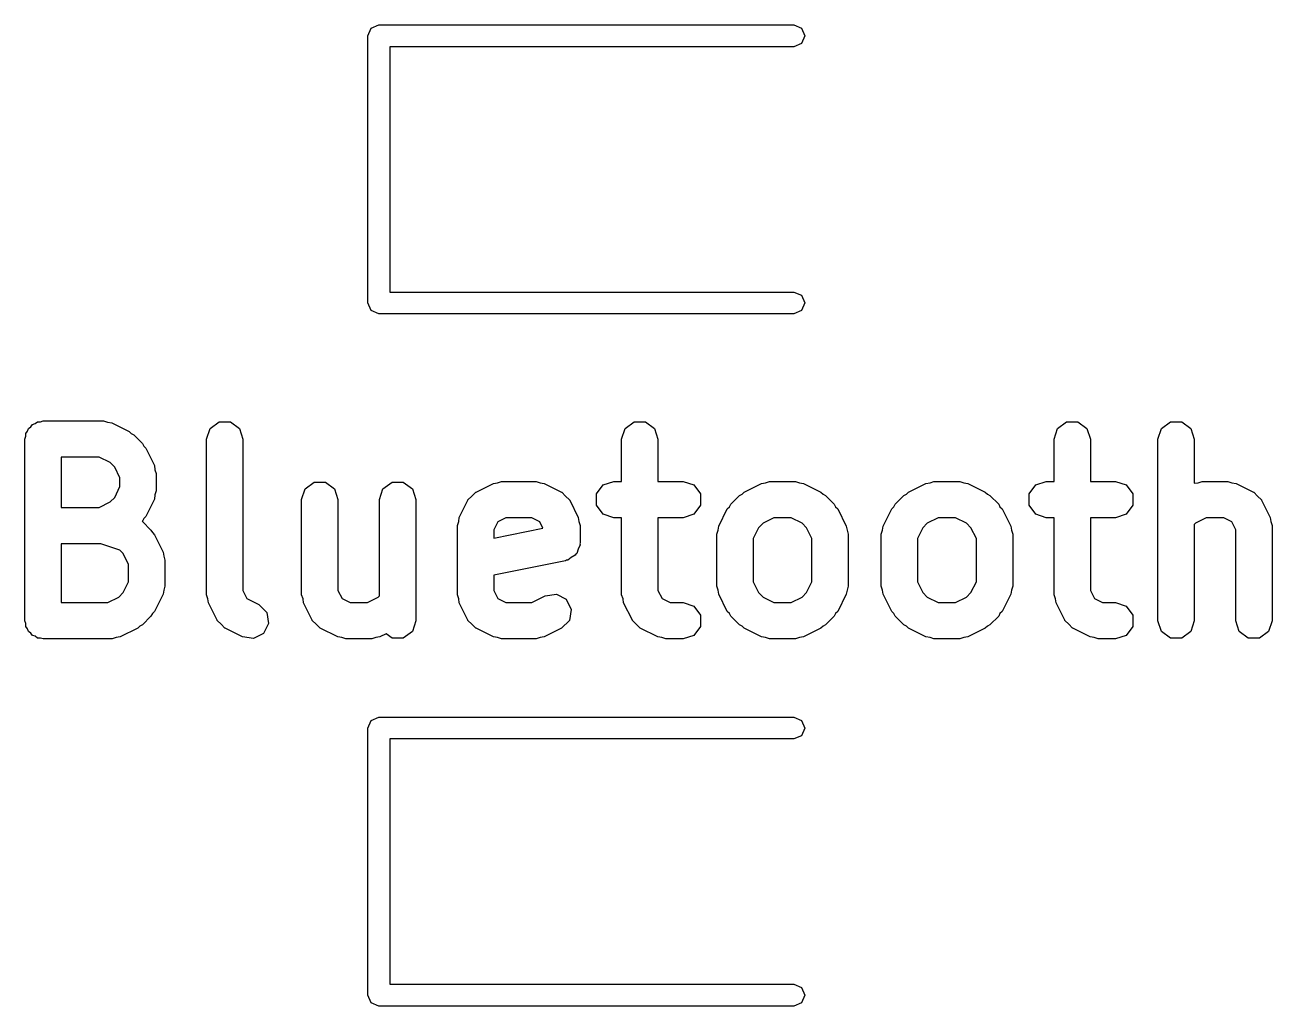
# Model space of a CAD drawing. Extents: x 33 to 173, y -118 to -38.
# Drawn here: x 144.14 to 151.01, y -65.56 to -60.16 of the extents above; entities that cross this region are included whole.
import ezdxf

# ---------------------------------------------------------------- set-up
doc = ezdxf.new("R2010")
doc.units = 0
doc.layers.add('BLACK', color=7, linetype='CONTINUOUS')

msp = doc.modelspace()

# ---------------------------------------------------------------- linework, layer by layer
at = {"layer": 'BLACK', "linetype": 'CONTINUOUS'}
for p, q in [((146.029, -60.225), (146.047, -60.1826)), ((146.047, -60.1826), (146.089, -60.165)), ((146.089, -60.165), (148.374, -60.165)), ((148.374, -60.165), (148.416, -60.1826)), ((148.416, -60.1826), (148.434, -60.225)), ((146.029, -61.695), (146.029, -60.225)), ((148.416, -60.2674), (148.374, -60.285)), ((148.434, -60.225), (148.416, -60.2674)), ((148.374, -60.285), (146.149, -60.285)), ((146.149, -60.285), (146.149, -61.635)), ((146.149, -61.635), (148.374, -61.635)), ((148.374, -61.635), (148.416, -61.6526)), ((148.416, -61.6526), (148.434, -61.695)), ((146.047, -61.7374), (146.029, -61.695)), ((146.029, -61.695), (146.029, -61.695)), ((148.434, -61.695), (148.416, -61.7374)), ((146.089, -61.755), (146.047, -61.7374)), ((148.374, -61.755), (146.089, -61.755)), ((148.416, -61.7374), (148.374, -61.755)), ((144.146, -62.4133), (144.155, -62.4005)), ((144.155, -62.4005), (144.16, -62.3854)), ((144.16, -62.3854), (144.173, -62.3761)), ((144.173, -62.3761), (144.182, -62.3633)), ((144.182, -62.3633), (144.197, -62.3584)), ((144.197, -62.3584), (144.21, -62.3491)), ((144.21, -62.3491), (144.226, -62.3491)), ((144.226, -62.3491), (144.241, -62.3442)), ((144.241, -62.3442), (144.574, -62.3442)), ((144.574, -62.3442), (144.596, -62.3513)), ((144.596, -62.3513), (144.619, -62.3548)), ((144.619, -62.3548), (144.714, -62.4024)), ((144.714, -62.4024), (144.726, -62.4138)), ((145.141, -62.4442), (145.16, -62.3854)), ((145.16, -62.3854), (145.21, -62.3491)), ((145.21, -62.3491), (145.272, -62.3491)), ((145.272, -62.3491), (145.322, -62.3854)), ((145.322, -62.3854), (145.341, -62.4442)), ((147.426, -62.4442), (147.445, -62.3854)), ((147.445, -62.3854), (147.495, -62.3491)), ((147.495, -62.3491), (147.557, -62.3491)), ((147.557, -62.3491), (147.607, -62.3854)), ((147.607, -62.3854), (147.626, -62.4442)), ((149.807, -62.4442), (149.826, -62.3854)), ((149.826, -62.3854), (149.876, -62.3491)), ((149.876, -62.3491), (149.938, -62.3491)), ((149.938, -62.3491), (149.988, -62.3854)), ((149.988, -62.3854), (150.007, -62.4442)), ((150.379, -62.4442), (150.398, -62.3854)), ((150.398, -62.3854), (150.448, -62.3491)), ((150.448, -62.3491), (150.51, -62.3491)), ((150.51, -62.3491), (150.56, -62.3854)), ((150.56, -62.3854), (150.579, -62.4442)), ((144.141, -62.4442), (144.146, -62.4292)), ((144.141, -63.4442), (144.141, -62.4442)), ((144.146, -62.4292), (144.146, -62.4133)), ((144.726, -62.4138), (144.74, -62.4211)), ((144.74, -62.4211), (144.788, -62.4687)), ((144.788, -62.4687), (144.795, -62.4832)), ((145.141, -63.3014), (145.141, -62.4442)), ((145.341, -62.4442), (145.341, -63.2778)), ((147.426, -62.6776), (147.426, -62.4442)), ((147.626, -62.4442), (147.626, -62.6776)), ((149.807, -62.6776), (149.807, -62.4442)), ((150.007, -62.4442), (150.007, -62.6776)), ((150.379, -63.4442), (150.379, -62.4442)), ((150.579, -62.4442), (150.579, -62.6878)), ((144.55, -62.5442), (144.341, -62.5442)), ((144.341, -62.5442), (144.341, -62.8204)), ((144.61, -62.574), (144.55, -62.5442)), ((144.795, -62.4832), (144.806, -62.4947)), ((144.806, -62.4947), (144.854, -62.59)), ((144.635, -62.5987), (144.61, -62.574)), ((144.664, -62.6583), (144.635, -62.5987)), ((144.854, -62.59), (144.857, -62.6128)), ((144.857, -62.6128), (144.864, -62.6347)), ((144.664, -62.7063), (144.664, -62.6583)), ((144.864, -62.6347), (144.864, -62.7299)), ((145.684, -62.7188), (145.734, -62.6824)), ((145.734, -62.6824), (145.795, -62.6824)), ((145.795, -62.6824), (145.845, -62.7188)), ((146.112, -62.7188), (146.162, -62.6824)), ((146.162, -62.6824), (146.224, -62.6824)), ((146.224, -62.6824), (146.274, -62.7188)), ((146.72, -62.6881), (146.743, -62.6847)), ((146.743, -62.6847), (146.764, -62.6776)), ((146.764, -62.6776), (146.955, -62.6776)), ((146.955, -62.6776), (146.977, -62.6847)), ((146.977, -62.6847), (147, -62.6881)), ((147.325, -62.6966), (147.384, -62.6776)), ((147.384, -62.6776), (147.426, -62.6776)), ((147.626, -62.6776), (147.764, -62.6776)), ((147.764, -62.6776), (147.823, -62.6966)), ((148.196, -62.6881), (148.219, -62.6847)), ((148.219, -62.6847), (148.241, -62.6776)), ((148.241, -62.6776), (148.384, -62.6776)), ((148.384, -62.6776), (148.405, -62.6847)), ((148.405, -62.6847), (148.428, -62.6881)), ((149.101, -62.6881), (149.124, -62.6847)), ((149.124, -62.6847), (149.145, -62.6776)), ((149.145, -62.6776), (149.288, -62.6776)), ((149.288, -62.6776), (149.31, -62.6847)), ((149.31, -62.6847), (149.333, -62.6881)), ((149.706, -62.6966), (149.764, -62.6776)), ((149.764, -62.6776), (149.807, -62.6776)), ((150.007, -62.6776), (150.145, -62.6776)), ((150.145, -62.6776), (150.204, -62.6966)), ((150.579, -62.6878), (150.6, -62.6847)), ((150.6, -62.6847), (150.622, -62.6776)), ((150.622, -62.6776), (150.764, -62.6776)), ((150.764, -62.6776), (150.786, -62.6847)), ((150.786, -62.6847), (150.809, -62.6881)), ((144.635, -62.7659), (144.664, -62.7063)), ((144.857, -62.7519), (144.854, -62.7747)), ((144.864, -62.7299), (144.857, -62.7519)), ((145.664, -62.7776), (145.684, -62.7188)), ((145.845, -62.7188), (145.864, -62.7776)), ((146.093, -62.7776), (146.112, -62.7188)), ((146.274, -62.7188), (146.293, -62.7776)), ((146.602, -62.7579), (146.623, -62.7364)), ((146.623, -62.7364), (146.624, -62.7363)), ((146.624, -62.7363), (146.625, -62.7357)), ((146.625, -62.7357), (146.72, -62.6881)), ((147, -62.6881), (147.095, -62.7357)), ((147.095, -62.7357), (147.095, -62.7363)), ((147.095, -62.7363), (147.096, -62.7364)), ((147.096, -62.7364), (147.117, -62.7579)), ((147.288, -62.7466), (147.325, -62.6966)), ((147.288, -62.8085), (147.288, -62.7466)), ((147.823, -62.6966), (147.86, -62.7466)), ((147.86, -62.7466), (147.86, -62.8085)), ((148.027, -62.8021), (148.075, -62.7545)), ((148.075, -62.7545), (148.089, -62.7471)), ((148.089, -62.7471), (148.101, -62.7357)), ((148.101, -62.7357), (148.196, -62.6881)), ((148.428, -62.6881), (148.523, -62.7357)), ((148.523, -62.7357), (148.535, -62.7471)), ((148.535, -62.7471), (148.549, -62.7545)), ((148.549, -62.7545), (148.597, -62.8021)), ((148.932, -62.8021), (148.979, -62.7545)), ((148.979, -62.7545), (148.994, -62.7471)), ((148.994, -62.7471), (149.005, -62.7357)), ((149.005, -62.7357), (149.101, -62.6881)), ((149.333, -62.6881), (149.428, -62.7357)), ((149.428, -62.7357), (149.44, -62.7471)), ((149.44, -62.7471), (149.454, -62.7545)), ((149.454, -62.7545), (149.502, -62.8021)), ((149.669, -62.7466), (149.706, -62.6966)), ((149.669, -62.8085), (149.669, -62.7466)), ((150.204, -62.6966), (150.241, -62.7466)), ((150.241, -62.7466), (150.241, -62.8085)), ((150.809, -62.6881), (150.904, -62.7357)), ((150.904, -62.7357), (150.905, -62.7363)), ((150.905, -62.7363), (150.906, -62.7364)), ((150.906, -62.7364), (150.927, -62.7579)), ((144.341, -62.8204), (144.55, -62.8204)), ((144.55, -62.8204), (144.61, -62.7906)), ((144.61, -62.7906), (144.635, -62.7659)), ((144.854, -62.7747), (144.806, -62.8699)), ((145.664, -63.3014), (145.664, -62.7776)), ((145.864, -62.7776), (145.864, -63.2778)), ((146.093, -63.3076), (146.093, -62.7776)), ((146.293, -62.7776), (146.293, -63.4442)), ((146.532, -62.8757), (146.58, -62.7804)), ((146.58, -62.7791), (146.602, -62.7579)), ((146.58, -62.7799), (146.58, -62.7791)), ((146.58, -62.7804), (146.58, -62.7799)), ((147.117, -62.7579), (147.139, -62.7791)), ((147.139, -62.7791), (147.139, -62.7799)), ((147.139, -62.7799), (147.14, -62.7804)), ((147.14, -62.7804), (147.187, -62.8757)), ((147.325, -62.8585), (147.288, -62.8085)), ((147.86, -62.8085), (147.823, -62.8585)), ((148.008, -62.8281), (148.02, -62.8165)), ((148.02, -62.8165), (148.027, -62.8021)), ((148.597, -62.8021), (148.604, -62.8165)), ((148.604, -62.8165), (148.616, -62.8281)), ((148.913, -62.8281), (148.925, -62.8165)), ((148.925, -62.8165), (148.932, -62.8021)), ((149.502, -62.8021), (149.509, -62.8165)), ((149.509, -62.8165), (149.521, -62.8281)), ((149.706, -62.8585), (149.669, -62.8085)), ((150.241, -62.8085), (150.204, -62.8585)), ((150.927, -62.7579), (150.948, -62.7791)), ((150.948, -62.7791), (150.949, -62.7799)), ((150.949, -62.7799), (150.949, -62.7804)), ((150.949, -62.7804), (150.997, -62.8757)), ((144.795, -62.8814), (144.788, -62.8959)), ((144.806, -62.8699), (144.795, -62.8814)), ((146.529, -62.8985), (146.532, -62.8757)), ((146.788, -62.8776), (146.744, -62.8997)), ((146.931, -62.8776), (146.788, -62.8776)), ((146.976, -62.8997), (146.931, -62.8776)), ((147.187, -62.8757), (147.191, -62.8985)), ((147.384, -62.8776), (147.325, -62.8585)), ((147.426, -62.8776), (147.384, -62.8776)), ((147.426, -63.3014), (147.426, -62.8776)), ((147.764, -62.8776), (147.626, -62.8776)), ((147.626, -62.8776), (147.626, -63.2778)), ((147.823, -62.8585), (147.764, -62.8776)), ((147.961, -62.9233), (148.008, -62.8281)), ((148.264, -62.8776), (148.205, -62.9074)), ((148.36, -62.8776), (148.264, -62.8776)), ((148.42, -62.9074), (148.36, -62.8776)), ((148.616, -62.8281), (148.663, -62.9233)), ((148.866, -62.9233), (148.913, -62.8281)), ((149.169, -62.8776), (149.109, -62.9074)), ((149.265, -62.8776), (149.169, -62.8776)), ((149.324, -62.9074), (149.265, -62.8776)), ((149.521, -62.8281), (149.568, -62.9233)), ((149.764, -62.8776), (149.706, -62.8585)), ((149.807, -62.8776), (149.764, -62.8776)), ((149.807, -63.3014), (149.807, -62.8776)), ((150.145, -62.8776), (150.007, -62.8776)), ((150.007, -62.8776), (150.007, -63.2778)), ((150.204, -62.8585), (150.145, -62.8776)), ((150.645, -62.8776), (150.586, -62.9074)), ((150.741, -62.8776), (150.645, -62.8776)), ((150.785, -62.8997), (150.741, -62.8776)), ((150.997, -62.8757), (151, -62.8985)), ((144.788, -62.8959), (144.787, -62.8968)), ((144.787, -62.8968), (144.788, -62.8973)), ((144.788, -62.8973), (144.835, -62.9449)), ((144.835, -62.9449), (144.843, -62.9594)), ((144.843, -62.9594), (144.854, -62.9709)), ((146.522, -62.9204), (146.529, -62.8985)), ((146.522, -63.3014), (146.522, -62.9204)), ((146.744, -62.8997), (146.722, -62.944)), ((146.722, -62.9889), (146.993, -62.9346)), ((146.722, -62.944), (146.722, -62.9889)), ((146.993, -62.9346), (146.976, -62.8997)), ((147.191, -62.8985), (147.198, -62.9204)), ((147.198, -62.9204), (147.198, -63.0156)), ((147.95, -62.968), (147.957, -62.9461)), ((147.957, -62.9461), (147.961, -62.9233)), ((148.18, -62.932), (148.15, -62.9916)), ((148.205, -62.9074), (148.18, -62.932)), ((148.444, -62.932), (148.42, -62.9074)), ((148.474, -62.9916), (148.444, -62.932)), ((148.663, -62.9233), (148.667, -62.9461)), ((148.667, -62.9461), (148.674, -62.968)), ((148.855, -62.968), (148.862, -62.9461)), ((148.862, -62.9461), (148.866, -62.9233)), ((149.085, -62.932), (149.055, -62.9916)), ((149.109, -62.9074), (149.085, -62.932)), ((149.349, -62.932), (149.324, -62.9074)), ((149.379, -62.9916), (149.349, -62.932)), ((149.568, -62.9233), (149.572, -62.9461)), ((149.572, -62.9461), (149.579, -62.968)), ((150.586, -62.9074), (150.579, -62.9142)), ((150.579, -62.9142), (150.579, -63.4442)), ((150.807, -62.944), (150.785, -62.8997)), ((150.807, -63.4442), (150.807, -62.944)), ((151, -62.8985), (151.007, -62.9204)), ((151.007, -62.9204), (151.007, -63.4442)), ((144.558, -63.0204), (144.341, -63.0204)), ((144.341, -63.0204), (144.341, -63.3442)), ((144.663, -63.0554), (144.558, -63.0204)), ((144.854, -62.9709), (144.902, -63.0662)), ((147.197, -63.0273), (147.187, -63.0503)), ((147.198, -63.0156), (147.196, -63.0214)), ((147.196, -63.0214), (147.197, -63.0273)), ((147.95, -63.2537), (147.95, -62.968)), ((148.15, -62.9916), (148.15, -63.2301)), ((148.474, -63.2301), (148.474, -62.9916)), ((148.674, -62.968), (148.674, -63.2537)), ((148.855, -63.2537), (148.855, -62.968)), ((149.055, -62.9916), (149.055, -63.2301)), ((149.379, -63.2301), (149.379, -62.9916)), ((149.579, -62.968), (149.579, -63.2537)), ((144.682, -63.0749), (144.663, -63.0554)), ((144.712, -63.1345), (144.682, -63.0749)), ((144.902, -63.0662), (144.905, -63.089)), ((144.905, -63.089), (144.912, -63.1109)), ((147.149, -63.0959), (147.129, -63.1108)), ((147.171, -63.0835), (147.149, -63.0959)), ((147.174, -63.078), (147.171, -63.0835)), ((147.179, -63.0744), (147.174, -63.078)), ((147.187, -63.0503), (147.179, -63.0744)), ((144.712, -63.2301), (144.712, -63.1345)), ((144.912, -63.1109), (144.912, -63.2537)), ((147.117, -63.1137), (146.722, -63.1929)), ((147.123, -63.1108), (147.117, -63.1137)), ((147.129, -63.1108), (147.123, -63.1108)), ((144.682, -63.2897), (144.712, -63.2301)), ((146.722, -63.1929), (146.722, -63.2778)), ((148.15, -63.2301), (148.18, -63.2897)), ((148.444, -63.2897), (148.474, -63.2301)), ((149.055, -63.2301), (149.085, -63.2897)), ((149.349, -63.2897), (149.379, -63.2301)), ((144.658, -63.3144), (144.682, -63.2897)), ((144.902, -63.2985), (144.854, -63.3937)), ((144.905, -63.2757), (144.902, -63.2985)), ((144.912, -63.2537), (144.905, -63.2757)), ((145.148, -63.3233), (145.141, -63.3014)), ((145.341, -63.2778), (145.363, -63.3221)), ((145.672, -63.3233), (145.664, -63.3014)), ((145.864, -63.2778), (145.887, -63.3221)), ((146.529, -63.3233), (146.522, -63.3014)), ((146.722, -63.2778), (146.744, -63.3221)), ((147.005, -63.3072), (147.067, -63.298)), ((147.067, -63.298), (147.121, -63.3264)), ((147.434, -63.3233), (147.426, -63.3014)), ((147.626, -63.2778), (147.649, -63.3221)), ((147.957, -63.2757), (147.95, -63.2537)), ((147.961, -63.2985), (147.957, -63.2757)), ((148.008, -63.3937), (147.961, -63.2985)), ((148.18, -63.2897), (148.205, -63.3144)), ((148.42, -63.3144), (148.444, -63.2897)), ((148.663, -63.2985), (148.616, -63.3937)), ((148.667, -63.2757), (148.663, -63.2985)), ((148.674, -63.2537), (148.667, -63.2757)), ((148.862, -63.2757), (148.855, -63.2537)), ((148.866, -63.2985), (148.862, -63.2757)), ((148.913, -63.3937), (148.866, -63.2985)), ((149.085, -63.2897), (149.109, -63.3144)), ((149.324, -63.3144), (149.349, -63.2897)), ((149.568, -63.2985), (149.521, -63.3937)), ((149.572, -63.2757), (149.568, -63.2985)), ((149.579, -63.2537), (149.572, -63.2757)), ((149.814, -63.3233), (149.807, -63.3014)), ((150.007, -63.2778), (150.029, -63.3221)), ((144.341, -63.3442), (144.598, -63.3442)), ((144.598, -63.3442), (144.658, -63.3144)), ((145.151, -63.3461), (145.148, -63.3233)), ((145.199, -63.4413), (145.151, -63.3461)), ((145.363, -63.3221), (145.428, -63.3548)), ((145.428, -63.3548), (145.472, -63.3981)), ((145.675, -63.3461), (145.672, -63.3233)), ((145.723, -63.4413), (145.675, -63.3461)), ((145.887, -63.3221), (145.931, -63.3442)), ((145.931, -63.3442), (146.027, -63.3442)), ((146.027, -63.3442), (146.086, -63.3144)), ((146.086, -63.3144), (146.093, -63.3076)), ((146.532, -63.3461), (146.529, -63.3233)), ((146.58, -63.4413), (146.532, -63.3461)), ((146.744, -63.3221), (146.788, -63.3442)), ((146.788, -63.3442), (146.931, -63.3442)), ((146.931, -63.3442), (147.005, -63.3072)), ((147.121, -63.3264), (147.149, -63.3817)), ((147.437, -63.3461), (147.434, -63.3233)), ((147.485, -63.4413), (147.437, -63.3461)), ((147.649, -63.3221), (147.693, -63.3442)), ((147.693, -63.3442), (147.764, -63.3442)), ((147.764, -63.3442), (147.823, -63.3633)), ((147.823, -63.3633), (147.86, -63.4133)), ((148.205, -63.3144), (148.264, -63.3442)), ((148.264, -63.3442), (148.36, -63.3442)), ((148.36, -63.3442), (148.42, -63.3144)), ((149.109, -63.3144), (149.169, -63.3442)), ((149.169, -63.3442), (149.265, -63.3442)), ((149.265, -63.3442), (149.324, -63.3144)), ((149.818, -63.3461), (149.814, -63.3233)), ((149.866, -63.4413), (149.818, -63.3461)), ((150.029, -63.3221), (150.074, -63.3442)), ((150.074, -63.3442), (150.145, -63.3442)), ((150.145, -63.3442), (150.204, -63.3633)), ((150.204, -63.3633), (150.241, -63.4133)), ((144.835, -63.4197), (144.788, -63.4673)), ((144.843, -63.4052), (144.835, -63.4197)), ((144.854, -63.3937), (144.843, -63.4052)), ((145.199, -63.4419), (145.199, -63.4413)), ((145.472, -63.3981), (145.482, -63.4591)), ((145.723, -63.4419), (145.723, -63.4413)), ((146.58, -63.4419), (146.58, -63.4413)), ((147.149, -63.3817), (147.139, -63.4427)), ((147.485, -63.4419), (147.485, -63.4413)), ((147.86, -63.4133), (147.86, -63.4751)), ((148.02, -63.4052), (148.008, -63.3937)), ((148.027, -63.4197), (148.02, -63.4052)), ((148.075, -63.4673), (148.027, -63.4197)), ((148.597, -63.4197), (148.549, -63.4673)), ((148.604, -63.4052), (148.597, -63.4197)), ((148.616, -63.3937), (148.604, -63.4052)), ((148.925, -63.4052), (148.913, -63.3937)), ((148.932, -63.4197), (148.925, -63.4052)), ((148.979, -63.4673), (148.932, -63.4197)), ((149.502, -63.4197), (149.454, -63.4673)), ((149.509, -63.4052), (149.502, -63.4197)), ((149.521, -63.3937), (149.509, -63.4052)), ((149.866, -63.4419), (149.866, -63.4413)), ((150.241, -63.4133), (150.241, -63.4751)), ((144.146, -63.4593), (144.141, -63.4442)), ((144.146, -63.4751), (144.146, -63.4593)), ((144.155, -63.4879), (144.146, -63.4751)), ((144.16, -63.503), (144.155, -63.4879)), ((144.173, -63.5123), (144.16, -63.503)), ((144.762, -63.486), (144.666, -63.5337)), ((144.773, -63.4747), (144.762, -63.486)), ((144.788, -63.4673), (144.773, -63.4747)), ((145.2, -63.4427), (145.199, -63.4419)), ((145.221, -63.4638), (145.2, -63.4427)), ((145.242, -63.4854), (145.221, -63.4638)), ((145.243, -63.4855), (145.242, -63.4854)), ((145.244, -63.486), (145.243, -63.4855)), ((145.339, -63.5337), (145.244, -63.486)), ((145.482, -63.4591), (145.455, -63.5144)), ((145.723, -63.4427), (145.723, -63.4419)), ((145.745, -63.4638), (145.723, -63.4427)), ((145.766, -63.4854), (145.745, -63.4638)), ((145.767, -63.4855), (145.766, -63.4854)), ((145.767, -63.486), (145.767, -63.4855)), ((145.863, -63.5337), (145.767, -63.486)), ((146.274, -63.503), (146.224, -63.5393)), ((146.293, -63.4442), (146.274, -63.503)), ((146.58, -63.4427), (146.58, -63.4419)), ((146.602, -63.4638), (146.58, -63.4427)), ((146.623, -63.4854), (146.602, -63.4638)), ((146.624, -63.4855), (146.623, -63.4854)), ((146.625, -63.486), (146.624, -63.4855)), ((146.72, -63.5337), (146.625, -63.486)), ((147.095, -63.486), (147, -63.5337)), ((147.139, -63.4427), (147.095, -63.486)), ((147.485, -63.4427), (147.485, -63.4419)), ((147.507, -63.4638), (147.485, -63.4427)), ((147.528, -63.4854), (147.507, -63.4638)), ((147.529, -63.4855), (147.528, -63.4854)), ((147.529, -63.486), (147.529, -63.4855)), ((147.625, -63.5337), (147.529, -63.486)), ((147.86, -63.4751), (147.823, -63.5251)), ((148.089, -63.4747), (148.075, -63.4673)), ((148.101, -63.486), (148.089, -63.4747)), ((148.196, -63.5337), (148.101, -63.486)), ((148.523, -63.486), (148.428, -63.5337)), ((148.535, -63.4747), (148.523, -63.486)), ((148.549, -63.4673), (148.535, -63.4747)), ((148.994, -63.4747), (148.979, -63.4673)), ((149.005, -63.486), (148.994, -63.4747)), ((149.101, -63.5337), (149.005, -63.486)), ((149.428, -63.486), (149.333, -63.5337)), ((149.44, -63.4747), (149.428, -63.486)), ((149.454, -63.4673), (149.44, -63.4747)), ((149.866, -63.4427), (149.866, -63.4419)), ((149.888, -63.4638), (149.866, -63.4427)), ((149.909, -63.4854), (149.888, -63.4638)), ((149.91, -63.4855), (149.909, -63.4854)), ((149.91, -63.486), (149.91, -63.4855)), ((150.005, -63.5337), (149.91, -63.486)), ((150.241, -63.4751), (150.204, -63.5251)), ((150.398, -63.503), (150.379, -63.4442)), ((150.448, -63.5393), (150.398, -63.503)), ((150.56, -63.503), (150.51, -63.5393)), ((150.579, -63.4442), (150.56, -63.503)), ((150.826, -63.503), (150.807, -63.4442)), ((150.876, -63.5393), (150.826, -63.503)), ((150.988, -63.503), (150.938, -63.5393)), ((151.007, -63.4442), (150.988, -63.503)), ((144.182, -63.5251), (144.173, -63.5123)), ((144.197, -63.53), (144.182, -63.5251)), ((144.21, -63.5393), (144.197, -63.53)), ((144.226, -63.5393), (144.21, -63.5393)), ((144.241, -63.5442), (144.226, -63.5393)), ((144.622, -63.5442), (144.241, -63.5442)), ((144.644, -63.5371), (144.622, -63.5442)), ((144.666, -63.5337), (144.644, -63.5371)), ((145.4, -63.5429), (145.339, -63.5337)), ((145.455, -63.5144), (145.4, -63.5429)), ((145.885, -63.5371), (145.863, -63.5337)), ((145.907, -63.5442), (145.885, -63.5371)), ((146.05, -63.5442), (145.907, -63.5442)), ((146.072, -63.5371), (146.05, -63.5442)), ((146.095, -63.5337), (146.072, -63.5371)), ((146.13, -63.5161), (146.095, -63.5337)), ((146.162, -63.5393), (146.13, -63.5161)), ((146.224, -63.5393), (146.162, -63.5393)), ((146.743, -63.5371), (146.72, -63.5337)), ((146.764, -63.5442), (146.743, -63.5371)), ((146.955, -63.5442), (146.764, -63.5442)), ((146.977, -63.5371), (146.955, -63.5442)), ((147, -63.5337), (146.977, -63.5371)), ((147.647, -63.5371), (147.625, -63.5337)), ((147.669, -63.5442), (147.647, -63.5371)), ((147.764, -63.5442), (147.669, -63.5442)), ((147.823, -63.5251), (147.764, -63.5442)), ((148.219, -63.5371), (148.196, -63.5337)), ((148.241, -63.5442), (148.219, -63.5371)), ((148.384, -63.5442), (148.241, -63.5442)), ((148.405, -63.5371), (148.384, -63.5442)), ((148.428, -63.5337), (148.405, -63.5371)), ((149.124, -63.5371), (149.101, -63.5337)), ((149.145, -63.5442), (149.124, -63.5371)), ((149.288, -63.5442), (149.145, -63.5442)), ((149.31, -63.5371), (149.288, -63.5442)), ((149.333, -63.5337), (149.31, -63.5371)), ((150.028, -63.5371), (150.005, -63.5337)), ((150.05, -63.5442), (150.028, -63.5371)), ((150.145, -63.5442), (150.05, -63.5442)), ((150.204, -63.5251), (150.145, -63.5442)), ((150.51, -63.5393), (150.448, -63.5393)), ((150.938, -63.5393), (150.876, -63.5393)), ((146.047, -63.9926), (146.089, -63.975)), ((146.089, -63.975), (148.374, -63.975)), ((148.374, -63.975), (148.416, -63.9926)), ((146.029, -64.035), (146.047, -63.9926)), ((146.029, -65.505), (146.029, -64.035)), ((148.416, -63.9926), (148.434, -64.035)), ((148.434, -64.035), (148.416, -64.0774)), ((148.374, -64.095), (146.149, -64.095)), ((146.149, -64.095), (146.149, -65.445)), ((148.416, -64.0774), (148.374, -64.095)), ((146.149, -65.445), (148.374, -65.445)), ((148.374, -65.445), (148.416, -65.4626)), ((148.416, -65.4626), (148.434, -65.505)), ((146.047, -65.5474), (146.029, -65.505)), ((146.029, -65.505), (146.029, -65.505)), ((146.089, -65.565), (146.047, -65.5474)), ((148.374, -65.565), (146.089, -65.565)), ((148.416, -65.5474), (148.374, -65.565)), ((148.434, -65.505), (148.416, -65.5474))]:
    msp.add_line(p, q, dxfattribs=at)

doc.saveas('drawing.dxf')
